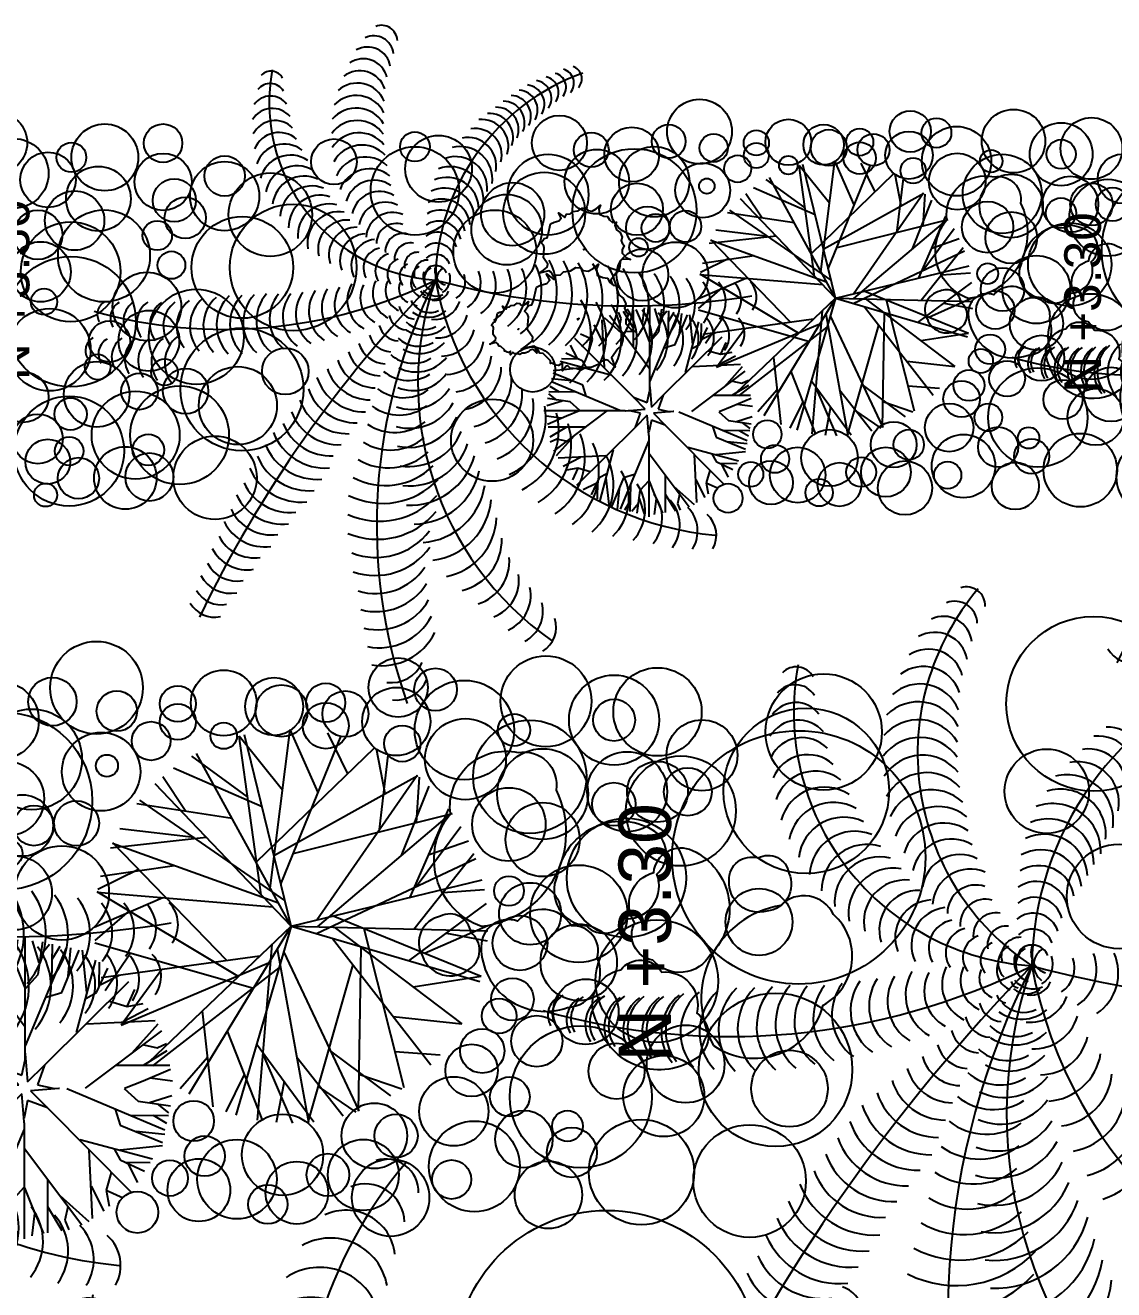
# Model space of a CAD drawing. Header units: inches. Extents: x 0 to 2330, y 0 to 1444.
# Drawn here: x 991.3 to 1034.4, y 388.1 to 438.2 of the extents above; entities that cross this region are included whole.
import ezdxf

# ---------------------------------------------------------------- set-up
doc = ezdxf.new("R2010")
doc.units = ezdxf.units.IN
doc.header["$MEASUREMENT"] = 0
doc.layers.add('Plants', color=92, linetype='Continuous')
doc.styles.add('ARCHI', font='arial.ttf')

# ---------------------------------------------------------------- blocks, each defined once
blk = doc.blocks.new('18')
at = {"layer": 'Plants'}
for p, q in [((6645.16, 13018.38), (6652.78, 13079.4)), ((6663.5, 13055.13), (6652.81, 13079.4)), ((6674.93, 13062.37), (6667.27, 13078.07)), ((6641.66, 13015.82), (6633.23, 13076.74)), ((6649.87, 13056.07), (6633.26, 13076.74)), ((6653.13, 13003.8), (6635.27, 13077.26)), ((6649.2, 13019.95), (6672.36, 13076.91)), ((6639.91, 13028.46), (6685.17, 13072.28)), ((6653.13, 13003.8), (6616.86, 13070.14)), ((6689.35, 13054.73), (6686.01, 13071.88)), ((6687.13, 13040.99), (6690.47, 13069.54)), ((6636.45, 13053.44), (6615.06, 13069.11)), ((6641.99, 13049.62), (6608.03, 13064.48)), ((6612.77, 13047.87), (6603.83, 13061.12)), ((6646.74, 13031.04), (6701.8, 13061.65)), ((6662.98, 13006.2), (6701.59, 13061.83)), ((6701.3, 13043.62), (6702.51, 13061.05)), ((6653.13, 13003.8), (6600.93, 13058.49)), ((6695.59, 13030.93), (6706.21, 13057.63)), ((6630.51, 13045.18), (6593.87, 13050.74)), ((6650.73, 13013.65), (6595.1, 13052.26)), ((6654.01, 13031.76), (6715.11, 13047.08)), ((6663.26, 13003.57), (6714.95, 13047.31)), ((6698.95, 13014.94), (6713.81, 13048.9)), ((6701.17, 13019.01), (6718.33, 13042.06)), ((6615.94, 13037.8), (6587.39, 13041.14)), ((6620.57, 13037.91), (6583.74, 13033.8)), ((6628.47, 12990.58), (6584.65, 13035.84)), ((6706.14, 13031.37), (6721.25, 13036.59)), ((6648.26, 13012.7), (6584.54, 13035.59)), ((6700.27, 13002.7), (6723.41, 13031.66)), ((6662.86, 13000.95), (6724.11, 13029.83)), ((6594.56, 13025.61), (6578.86, 13017.94)), ((6608.41, 13027.02), (6579.97, 13022.85)), ((6653.13, 13003.8), (6726.59, 13021.66)), ((6646.13, 13011.14), (6578.65, 13016.75)), ((6632.74, 12984.65), (6578.69, 13017.03)), ((6711.47, 13016.72), (6727.41, 13017.84)), ((6603.92, 13014.65), (6577.53, 13003.27)), ((6698.38, 12990.54), (6728.22, 13012.52)), ((6590.91, 13009.71), (6577.73, 12998.24)), ((6669.27, 13007.73), (6726.24, 12984.57)), ((6653.13, 13003.8), (6598.44, 12951.6)), ((6653.13, 13003.8), (6613.81, 12939.23)), ((6653.13, 13003.8), (6631.87, 12931.25)), ((6653.13, 13003.8), (6728.71, 13002.04)), ((6653.13, 13003.8), (6725.68, 12982.54)), ((6669.74, 13003.41), (6718.77, 12966.3)), ((6681.09, 13002.92), (6696.41, 12941.82)), ((6704.46, 12993.43), (6728.73, 13004.12)), ((6551.04, 12953.31), (6551.04, 12999.72)), ((6712.82, 13001.18), (6728.52, 12998.13)), ((6542.04, 12976.78), (6542.04, 12997.39)), ((6548.13, 12987.16), (6543.6, 12997.69)), ((6547, 12989.95), (6548.13, 12998.5)), ((6556.39, 12989.67), (6553.75, 12998.16)), ((6555.98, 12985.28), (6557.75, 12997.73)), ((6556.94, 12992.64), (6560.39, 12996.88)), ((6561.25, 12982.31), (6561.5, 12996.88)), ((6638.39, 12980.03), (6577.81, 12997.31)), ((6645.79, 12996.8), (6640.18, 12929.32)), ((6669.07, 12999.13), (6706.83, 12950.59)), ((6550.96, 12964.99), (6528.88, 12994.35)), ((6535.39, 12992.58), (6533.84, 12996.17)), ((6542.04, 12987.31), (6536.52, 12996.43)), ((6551.12, 12957.83), (6566.92, 12995.47)), ((6561.35, 12991.08), (6564.44, 12996.18)), ((6565.09, 12978.35), (6571.78, 12994.62)), ((6567.47, 12984.57), (6568.59, 12995.47)), ((6574.66, 12978.35), (6572.99, 12994.62)), ((6647.86, 12995.14), (6659.89, 12928.51)), ((6650.28, 12994.07), (6679.15, 12932.82)), ((6679.91, 12995.72), (6678.89, 12932.73)), ((6526.19, 12965.54), (6524.92, 12991.87)), ((6537.37, 12983.01), (6526.19, 12992.98)), ((6534.26, 12987.41), (6535.39, 12992.58)), ((6641.11, 12992.33), (6580.19, 12983.9)), ((6591.51, 12993.4), (6581.74, 12978.91)), ((6525.35, 12979.52), (6520.39, 12989.09)), ((6570.66, 12962.92), (6578.11, 12990.8)), ((6579.37, 12980.33), (6579.52, 12989.95)), ((6644.49, 12989.61), (6587.83, 12965.7)), ((6676.9, 12989.06), (6659.62, 12928.48)), ((6519.54, 12981.04), (6518.41, 12987.16)), ((6550.96, 12980.07), (6548.13, 12987.16)), ((6578.41, 12978.35), (6582.81, 12987.69)), ((6603.49, 12987.12), (6587.81, 12965.73)), ((6648.46, 12987.86), (6599.92, 12950.1)), ((6513.03, 12983.97), (6513.03, 12983.97)), ((6519.54, 12981.04), (6513.03, 12983.97)), ((6551.12, 12979.9), (6555.98, 12985.28)), ((6580.08, 12981.46), (6587.12, 12985)), ((6700.02, 12980.49), (6726.23, 12984.54)), ((6542.04, 12949.34), (6509.92, 12981.74)), ((6517.56, 12974.25), (6519.54, 12981.04)), ((6558.46, 12950.47), (6590.86, 12982.59)), ((6511.05, 12970.96), (6507.52, 12978)), ((6559.02, 12976.51), (6565.09, 12978.35)), ((6574.26, 12976.08), (6578.41, 12978.35)), ((6590.15, 12972.97), (6593.09, 12979.48)), ((6593.09, 12979.48), (6593.09, 12979.48)), ((6583.37, 12974.95), (6590.15, 12972.97)), ((6514.17, 12969.29), (6504.83, 12973.69)), ((6588.64, 12967.17), (6598.2, 12972.12)), ((6590.15, 12972.97), (6596.28, 12974.1)), ((6529.59, 12961.54), (6501.71, 12968.99)), ((6512.19, 12970.25), (6502.56, 12970.4)), ((6516.43, 12965.14), (6514.17, 12969.29)), ((6619.02, 12971.24), (6623.13, 12934.41)), ((6692.39, 12969.15), (6718.76, 12966.28)), ((6574.66, 12966.32), (6600.99, 12967.59)), ((6592.13, 12955.14), (6602.1, 12966.32)), ((6514.17, 12965.54), (6497.89, 12963.87)), ((6574.11, 12941.56), (6603.47, 12963.63)), ((6628.61, 12963.52), (6642.11, 12929.01)), ((6514.17, 12955.97), (6497.89, 12962.66)), ((6507.94, 12958.35), (6497.04, 12959.47)), ((6534.68, 12942), (6497.04, 12957.8)), ((6596.53, 12958.25), (6601.7, 12957.12)), ((6601.7, 12957.12), (6605.29, 12958.68)), ((6639.87, 12958.55), (6661.84, 12928.71)), ((6501.43, 12952.23), (6496.34, 12955.32)), ((6516.01, 12949.9), (6514.17, 12955.97)), ((6596.43, 12950.47), (6605.55, 12955.99)), ((6668.34, 12955.76), (6691.39, 12938.6)), ((6692.95, 12955.63), (6710.38, 12954.42)), ((6510.2, 12952.13), (6495.63, 12952.38)), ((6549.68, 12946.56), (6550.95, 12952.5)), ((6551.05, 12954.76), (6551.93, 12943.96)), ((6621.01, 12953.42), (6610.53, 12941.35)), ((6642.28, 12954.59), (6653.66, 12928.2)), ((6655.39, 12953.46), (6673.21, 12930.92)), ((6499.87, 12947.82), (6495.63, 12951.27)), ((6542.04, 12949.34), (6549.68, 12946.56)), ((6548.55, 12942.81), (6542.04, 12949.34)), ((6551.93, 12943.96), (6558.46, 12950.47)), ((6558.46, 12950.47), (6555.68, 12942.83)), ((6585.9, 12950.47), (6606.51, 12950.47)), ((6502.85, 12947.27), (6494.36, 12944.63)), ((6507.23, 12946.86), (6494.78, 12948.63)), ((6512.61, 12942), (6507.23, 12946.86)), ((6596.28, 12944.39), (6606.81, 12948.91)), ((6635.14, 12946.82), (6628.14, 12932.45)), ((6679.12, 12946.97), (6695.64, 12941.29)), ((6589.19, 12941.56), (6596.28, 12944.39)), ((6599.07, 12945.52), (6607.62, 12944.39)), ((6650.5, 12944.11), (6647.46, 12928.41)), ((6537.44, 12941.92), (6492.8, 12941.92)), ((6527.53, 12941.84), (6498.16, 12919.76)), ((6512.44, 12941.84), (6505.35, 12939.01)), ((6537.76, 12941.93), (6548.55, 12942.81)), ((6545.96, 12940.57), (6540.01, 12941.83)), ((6563.88, 12941.46), (6553.08, 12940.58)), ((6555.68, 12942.83), (6561.62, 12941.56)), ((6566.95, 12941.39), (6604.59, 12925.6)), ((6589.02, 12941.39), (6594.4, 12936.53)), ((6663.53, 12942.18), (6678.02, 12932.42)), ((6502.57, 12937.88), (6494.01, 12939.01)), ((6505.35, 12939.01), (6494.82, 12934.48)), ((6543.17, 12932.92), (6545.96, 12940.57)), ((6549.7, 12939.43), (6543.17, 12932.92)), ((6550.58, 12928.64), (6549.7, 12939.43)), ((6553.08, 12940.58), (6559.59, 12934.05)), ((6598.79, 12936.13), (6607.28, 12938.76)), ((6551.95, 12936.84), (6550.68, 12930.89)), ((6559.59, 12934.05), (6551.95, 12936.84)), ((6594.4, 12936.53), (6606.85, 12934.76)), ((6601.76, 12935.57), (6606, 12932.13)), ((6515.73, 12932.92), (6495.13, 12932.92)), ((6505.2, 12932.92), (6496.09, 12927.41)), ((6543.17, 12932.92), (6510.77, 12900.8)), ((6559.59, 12934.05), (6591.71, 12901.65)), ((6585.63, 12933.5), (6587.47, 12927.42)), ((6591.43, 12931.27), (6606, 12931.02)), ((6600.2, 12931.17), (6605.3, 12928.08)), ((6509.5, 12928.25), (6499.53, 12917.08)), ((6550.6, 12928.32), (6550.6, 12883.68)), ((6587.47, 12927.42), (6603.74, 12920.74)), ((6499.94, 12926.27), (6496.34, 12924.72)), ((6505.1, 12925.14), (6499.94, 12926.27)), ((6550.51, 12925.57), (6534.72, 12887.93)), ((6593.69, 12925.04), (6604.59, 12923.93)), ((6572.04, 12921.85), (6599.92, 12914.41)), ((6530.97, 12920.47), (6523.53, 12892.6)), ((6587.47, 12917.85), (6603.74, 12919.52)), ((6526.97, 12917.08), (6500.64, 12915.8)), ((6513, 12916.23), (6503.43, 12911.27)), ((6550.68, 12918.41), (6572.75, 12889.04)), ((6575.44, 12917.85), (6576.71, 12891.53)), ((6585.2, 12918.26), (6587.47, 12914.11)), ((6587.47, 12914.11), (6596.81, 12909.7)), ((6589.45, 12913.14), (6599.07, 12912.99)), ((6511.48, 12910.42), (6505.35, 12909.29)), ((6511.48, 12910.42), (6508.54, 12903.92)), ((6518.26, 12908.44), (6511.48, 12910.42)), ((6590.58, 12912.43), (6594.12, 12905.4)), ((6584.07, 12909.14), (6582.09, 12902.36)), ((6523.22, 12905.05), (6518.82, 12895.71)), ((6527.38, 12907.31), (6523.22, 12905.05)), ((6526.97, 12905.05), (6528.64, 12888.77)), ((6536.54, 12905.05), (6529.86, 12888.77)), ((6542.61, 12906.89), (6536.54, 12905.05)), ((6559.59, 12906.61), (6559.59, 12886.01)), ((6508.54, 12903.92), (6508.54, 12903.92)), ((6521.55, 12901.93), (6514.52, 12898.4)), ((6522.26, 12903.07), (6522.11, 12893.44)), ((6550.51, 12903.49), (6545.65, 12898.11)), ((6550.68, 12903.32), (6553.51, 12896.23)), ((6576.29, 12903.88), (6581.24, 12894.31)), ((6582.09, 12902.36), (6583.22, 12896.23)), ((6582.09, 12902.36), (6588.6, 12899.42)), ((6540.39, 12901.09), (6540.13, 12886.51)), ((6564.26, 12900.39), (6575.44, 12890.41)), ((6588.6, 12899.42), (6588.6, 12899.42)), ((6534.16, 12898.82), (6533.05, 12887.93)), ((6545.65, 12898.11), (6543.88, 12885.66)), ((6545.25, 12893.73), (6547.88, 12885.24)), ((6553.51, 12896.23), (6558.03, 12885.7)), ((6559.59, 12896.08), (6565.11, 12886.97)), ((6567.37, 12895.98), (6566.24, 12890.82)), ((6540.29, 12892.31), (6537.2, 12887.22)), ((6544.69, 12890.76), (6541.25, 12886.51)), ((6554.64, 12893.45), (6553.51, 12884.89)), ((6566.24, 12890.82), (6567.8, 12887.22))]:
    blk.add_line(p, q, dxfattribs=at)
for points in [[(6726.35, 13003.67, -0.520567), (6714.35, 13046.93, -0.520567), (6740.34, 13070.49, -0.520567), (6754.96, 13056.02, -0.520567)], [(6755.42, 13023.18, 0.520567), (6766.6, 13003.9, 0.520567), (6782.15, 13006.58, 0.520567), (6793.7, 13023.83, 0.520567), (6791.88, 13040.83, 0.520567)], [(6814.31, 12992.97, -0.520567), (6792.12, 12990.81, -0.520567), (6785.22, 13005, -0.520567), (6792.5, 13024.44, -0.520567), (6807.38, 13032.88, -0.520567)], [(6835.94, 13009.62, -0.520567), (6821.48, 13021.3, -0.520567), (6832.56, 13030.01, -0.520567), (6844.38, 13024.15, -0.520567)], [(6815.41, 12957.97, 0.520567), (6857.55, 12973.46, 0.520567), (6861.53, 13008.32, 0.520567), (6841.25, 13011.75, 0.520567)], [(6703.67, 12992.28, 0.520567), (6721.59, 12987.34, 0.520567), (6722.2, 13001.42, 0.520567), (6710.55, 13007.6, 0.520567)], [(6759.33, 12972.55, 0.520567), (6770.75, 12991.69, 0.520567), (6760.85, 13003.98, 0.520567), (6740.17, 13005.7, 0.520567), (6726.19, 12995.85, 0.520567)], [(6770.9, 12966.61, -0.520567), (6779.78, 12987.05, -0.520567), (6795.54, 12986.19, -0.520567), (6809, 12970.38, -0.520567), (6809.15, 12953.29, -0.520567)]]:
    blk.add_lwpolyline(points, format="xyb", close=True, dxfattribs=at)
for points in [[(6499.25, 13015.57), (6498.06, 13015.76), (6496.93, 13017.87), (6495.48, 13018.8), (6492.7, 13018.22), (6489.81, 13017.32), (6491.92, 13018.75), (6494.69, 13020.94), (6495.01, 13022.58), (6492.65, 13026.02), (6492.75, 13028.17), (6493.06, 13031.65), (6492.61, 13032.9), (6491.37, 13034.24), (6493.03, 13036.7), (6494.58, 13037), (6495.24, 13038.91), (6496.54, 13044.77), (6498.42, 13045.57), (6501.09, 13046.3), (6502.41, 13047.81), (6500.84, 13050.71), (6504.3, 13048.15), (6505.18, 13049.99), (6507.19, 13050.19), (6508.51, 13051.47), (6511.63, 13051.86), (6513.84, 13053.38), (6516.29, 13053.24), (6517.19, 13052.1), (6519.31, 13051.7), (6521.52, 13052.99), (6523.96, 13054.92), (6522.97, 13052.75), (6523.32, 13050.03), (6525.78, 13048.98), (6527.78, 13048.71), (6528.91, 13046.84), (6530.59, 13045.4), (6532.7, 13045.68), (6531.93, 13043.92), (6532.84, 13041.41), (6534.74, 13039.91), (6535.87, 13037.35), (6535.32, 13035.53), (6535.89, 13034.13), (6537.01, 13032.72), (6535.91, 13030.46), (6535.92, 13028.63), (6538.16, 13026.25), (6540.4, 13025.01), (6537.84, 13025.3), (6535.61, 13025.15), (6534.73, 13023.99), (6534.52, 13021.52), (6533.87, 13018.93), (6532.43, 13017.57), (6529.57, 13013.68), (6530.57, 13011.19)], [(6488.39, 12976.78), (6487.96, 12976.21), (6489.02, 12973.58), (6487.06, 12975.5), (6486.51, 12975.63), (6485.26, 12975.22), (6484.29, 12974.31), (6482.42, 12973.55), (6480.96, 12973.55), (6479.64, 12972.8), (6478.45, 12973.16), (6476.64, 12973.31), (6476.01, 12973.97), (6475.53, 12973.87), (6474.49, 12972.62), (6474.55, 12974.68), (6473.37, 12974.04), (6472.67, 12974.21), (6471.63, 12974.68), (6471.21, 12974.64), (6471.21, 12975.36), (6469.18, 12977.36), (6468.27, 12977.51), (6467.57, 12978.82), (6466.66, 12979.4), (6464.92, 12979.04), (6463.12, 12978.48), (6464.43, 12979.37), (6466.16, 12980.74), (6466.37, 12981.77), (6464.89, 12983.92), (6464.95, 12985.26), (6465.15, 12987.43), (6464.86, 12988.22), (6464.09, 12989.05), (6465.13, 12990.59), (6466.1, 12990.78), (6466.51, 12991.97), (6467.32, 12995.64), (6468.5, 12996.14), (6470.17, 12996.59), (6470.99, 12997.53), (6470.01, 12999.35), (6472.18, 12997.74), (6472.72, 12998.9), (6473.98, 12999.02), (6474.81, 12999.82), (6476.75, 13000.06), (6478.14, 13001.01), (6479.67, 13000.93), (6480.23, 13000.22), (6481.55, 12999.97), (6482.94, 13000.77), (6484.46, 13001.98), (6483.84, 13000.62), (6484.01, 12999.33)]]:
    blk.add_lwpolyline(points, dxfattribs=at)
for points in [[(6514.76, 13031.04), (6515.43, 13030.88), (6514.77, 13030.36)], [(6494.05, 13017.36), (6498.39, 13014.16), (6499.48, 13016.47), (6501.99, 13016.72), (6503.65, 13018.31), (6507.54, 13018.8), (6510.31, 13020.7), (6513.37, 13020.52), (6514.49, 13019.1), (6517.14, 13018.6), (6519.91, 13020.21), (6522.95, 13022.62), (6521.72, 13019.92), (6522.16, 13016.51), (6525.23, 13015.19), (6527.73, 13014.87), (6529.14, 13012.52), (6531.24, 13010.72), (6533.88, 13011.08), (6532.92, 13008.88), (6534.05, 13005.74), (6536.43, 13003.87), (6537.84, 13000.66), (6537.16, 12998.39), (6537.87, 12996.64), (6539.27, 12994.87), (6537.9, 12992.05), (6537.91, 12989.76), (6540.71, 12986.78), (6543.5, 12985.24), (6540.3, 12985.59), (6537.52, 12985.41), (6536.42, 12983.97), (6536.16, 12980.88), (6535.34, 12977.64), (6533.55, 12975.93), (6529.96, 12971.08), (6532.08, 12965.84), (6528.16, 12969.66), (6527.05, 12969.93), (6524.55, 12969.11), (6522.61, 12967.29), (6518.87, 12965.77), (6515.95, 12965.77), (6513.31, 12964.26), (6510.94, 12964.98), (6507.32, 12965.29), (6506.06, 12966.6), (6505.09, 12966.41), (6503.02, 12963.91), (6503.13, 12968.04), (6500.78, 12966.75), (6499.38, 12967.09), (6497.29, 12968.03), (6496.46, 12967.95), (6496.45, 12969.38), (6492.39, 12973.38), (6490.58, 12973.68), (6489.17, 12976.31), (6487.35, 12977.47), (6483.88, 12976.75), (6480.27, 12975.62), (6482.9, 12977.41), (6486.36, 12980.15), (6486.77, 12982.2), (6483.82, 12986.5), (6483.94, 12989.19), (6484.33, 12993.53), (6483.76, 12995.1), (6482.22, 12996.77), (6484.29, 12999.84), (6486.23, 13000.23), (6487.05, 13002.61), (6488.68, 13009.94), (6491.03, 13010.94), (6494.37, 13011.85), (6496.02, 13013.73)], [(6511.46, 12992.78), (6512.3, 12992.58), (6511.47, 12991.92)], [(6478.71, 12987.06), (6479.13, 12986.95), (6478.72, 12986.63)]]:
    blk.add_lwpolyline(points, close=True, dxfattribs=at)
for centre, radius in [((6961.47, 13089.22), 33.55), ((6578.41, 13095.4), 17.8), ((6192.2, 13089.25), 16.55), ((6694.29, 13095.48), 11.34), ((6751.07, 13090.17), 17.46), ((6501.39, 13089.17), 15.12), ((6708.67, 13094.68), 8.18), ((6793.92, 13086.13), 16.96), ((6627.26, 13089.57), 12.62), ((6777.25, 13082.95), 17.3), ((6857.76, 13078.39), 22.35), ((6251.43, 13081.22), 18.38), ((6283.45, 13089.03), 10.57), ((6541.17, 13082.81), 15.06), ((6561.45, 13090.03), 9.3), ((6646.63, 13088.18), 11.12), ((6719.73, 13079.14), 19.08), ((6421.91, 13087.08), 8.17), ((6518.91, 13085.35), 9.54), ((6609.63, 13089.19), 6.94), ((6649.49, 13086.51), 9.99), ((6666.47, 13089.64), 7.49), ((6693.57, 13082.41), 13.08), ((6434.93, 13074.98), 18.31), ((6586.21, 13086.42), 7.75), ((6674.02, 13085.36), 8.82), ((6201.31, 13072.38), 19.17), ((6233.05, 13081.22), 8.14), ((6377.4, 13078.83), 12.51), ((6609.63, 13082.29), 6.9), ((6666.47, 13080.81), 8.83), ((6777.25, 13082.95), 8.03), ((6421.91, 13062.81), 24.28), ((6553.48, 13067.88), 19.34), ((6851.08, 13055.77), 31.79), ((6220.16, 13068.9), 15.23), ((6283.48, 13067.72), 15.71), ((6521.92, 13067.9), 17.71), ((6542.65, 13051.85), 34.14), ((6720.14, 13067.94), 15.57), ((6738.81, 13079.14), 6.21), ((6317.32, 13071.01), 11.11), ((6495.15, 13060.71), 22.21), ((6599.37, 13074.93), 7.44), ((6627.26, 13076.96), 5.1), ((6695.88, 13073.94), 6.98), ((6744.84, 13061.2), 21.74), ((6811, 13069.44), 13.62), ((6317.32, 13059.9), 19.05), ((6580.18, 13063.14), 15.08), ((6848.19, 13030.23), 48.66), ((6247.88, 13058.51), 17.78), ((6342.45, 13049.73), 22.97), ((6493.02, 13050.51), 22.52), ((6289.62, 13057.6), 11.84), ((6582.4, 13065.44), 4.24), ((6749.81, 13054.53), 17.44), ((6782.26, 13055.45), 15.37), ((6943.47, 13055.61), 16.21), ((6475.67, 13050.04), 17.35), ((6544, 13052.74), 14.3), ((6802.91, 13048.05), 21.13), ((6793.92, 13055.45), 11.66), ((6805.57, 13055.45), 9.21), ((6234.82, 13046.47), 16.33), ((6295.63, 13048), 11.33), ((6472.39, 13041.49), 19.37), ((6777.15, 13050.62), 8.33), ((6354.93, 13020.71), 34.83), ((6736.82, 13042.89), 14.11), ((6549.86, 13042.47), 11.83), ((6214.57, 13038.65), 13.57), ((6250.97, 13027.04), 25.27), ((6465.88, 13029.44), 22.81), ((6554.34, 13042.45), 7.75), ((6570.7, 13043.31), 8.66), ((6749.81, 13037.08), 14.23), ((6326.98, 13020.71), 27.95), ((6232.67, 13018.32), 27.41), ((6280.26, 13038.31), 8.09), ((6781.97, 13022.34), 22.9), ((6544.83, 13031.77), 5.1), ((6216.12, 13018.32), 16.55), ((6565.1, 13016.58), 18.09), ((6971.25, 13015.23), 20.08), ((6547.01, 13016.58), 14.24), ((6288.06, 13021.99), 7.6), ((6232.67, 12990.9), 35.85), ((6763.66, 13008.59), 18.69), ((6736.86, 13017.32), 5.73), ((6744.98, 13008.59), 11.92), ((6274.56, 12999.24), 18.85), ((6832.93, 13005.42), 12.83), ((6217.98, 13001.87), 7.24), ((6301.73, 12982.6), 26.14), ((6741.08, 12997.33), 10.52), ((6793.68, 12982.72), 23.54), ((6763.66, 12989.91), 14.68), ((6220.97, 12975.48), 22.65), ((6275.68, 12980.42), 16.7), ((6254, 12980.08), 11.36), ((6326.84, 12953.73), 33.78), ((6738.18, 12975.7), 8.19), ((6766.42, 12970.91), 12.55), ((6839.28, 12948.65), 29.47), ((6350.66, 12963.63), 12.81), ((6486.66, 12964.62), 12.41), ((6733.07, 12969.3), 6.68), ((6247.48, 12966), 6.97), ((6246.91, 12950.99), 18.01), ((6284.26, 12963.16), 7.34), ((6747.55, 12959.65), 9.82), ((6324.56, 12944.77), 21.46), ((6206.54, 12949.43), 13.94), ((6295.86, 12952.73), 12.47), ((6726.58, 12955.9), 8.53), ((6764.45, 12938.27), 27.26), ((6804.71, 12950.89), 14.94), ((6270.49, 12952.57), 10.03), ((6722.52, 12948.4), 10.07), ((6778.22, 12948.13), 10.76), ((6292.56, 12928.5), 27.13), ((6844.63, 12941.44), 14.7), ((6268.39, 12928.5), 24.16), ((6796.33, 12938.53), 15.56), ((6231.8, 12919.78), 30.21), ((6232.57, 12940.11), 8.88), ((6464.38, 12925.76), 22.56), ((6715.66, 12932.68), 13.3), ((6737.19, 12938.27), 7.63), ((6214.6, 12926.49), 13.66), ((6615.72, 12928.97), 7.8), ((6685.15, 12923.28), 12.57), ((6225.49, 12934.74), 1.136868377216161e-13), ((6742.58, 12922), 11.05), ((6759.33, 12927.04), 5.9), ((6649.89, 12916.01), 15.6), ((6693.47, 12923.28), 8.32), ((6231.8, 12919.78), 7.84), ((6275.3, 12920.45), 8.66), ((6312, 12905.11), 22.91), ((6723.57, 12911.53), 17.44), ((6787.78, 12909.32), 20.21), ((6829.32, 12905.89), 21.63), ((6220.05, 12913.96), 12.33), ((6761.02, 12916.91), 9.6), ((6262.71, 12905.02), 17.18), ((6619.98, 12915.49), 7.75), ((6632.39, 12906.61), 15.26), ((6680.91, 12908.25), 13.63), ((6275.9, 12905.53), 13.2), ((6236.93, 12904.85), 11.31), ((6667.28, 12908.25), 8.18), ((6606.6, 12907.03), 6.88), ((6617.72, 12902.42), 12.04), ((6655.37, 12901.4), 12.01), ((6691.39, 12899.53), 14.86), ((6714.84, 12906.51), 7.5), ((6752.02, 12900.6), 12.95), ((6218.86, 12895.62), 6.38), ((6594.1, 12893.91), 7.99), ((6644.21, 12896.95), 7.53)]:
    blk.add_circle(centre, radius, dxfattribs=at)
for centre, radius, start, end in [((6403.57, 13145.14), 8.7, 2.1115, 111.3723), ((6399.31, 13137.18), 10.88, 6.1531, 115.4139), ((6395.9, 13129.22), 12.69, 10.1948, 119.4556), ((6393.51, 13122.02), 13.42, 14.2365, 123.4973), ((6912.61, 13126.86), 7.25, 358.0698, 107.3306), ((6506.6, 13124.44), 7.09, 317.6963, 71.0431), ((6991.51, 13070.09), 97.67, 139.5669, 236.5663), ((6342.76, 13121.4), 7.25, 27.8369, 137.0977), ((6439.43, 13111.29), 97.67, 169.334, 266.3334), ((6391.6, 13114.31), 14.51, 18.2781, 127.5389), ((6501.35, 13122), 8.01, 319.969, 73.3158), ((6908.08, 13119.9), 8.7, 2.1115, 111.3723), ((6556.07, 13012.03), 122.9, 109.8929, 179.1654), ((6492.24, 13116.99), 8.67, 324.5145, 77.8613), ((6497.15, 13119.8), 7.88, 322.2418, 75.5886), ((6487.12, 13113.76), 9.85, 326.7872, 80.134), ((6903.82, 13111.94), 10.88, 6.1531, 115.4139), ((6342.28, 13113.11), 8.7, 31.8786, 141.1394), ((6390.25, 13106.11), 15.96, 22.3198, 131.5806), ((6482.46, 13110.48), 10.67, 329.06, 82.4067), ((6478.29, 13107.24), 11.08, 331.3327, 84.6795), ((6342.53, 13104.09), 10.88, 35.9202, 145.181), ((6389.62, 13098.18), 17.05, 26.3615, 135.6223), ((6474.25, 13103.83), 11.49, 333.6054, 86.9522), ((6900.41, 13103.98), 12.69, 10.1948, 119.4556), ((6470.36, 13100.24), 11.9, 335.8781, 89.2249), ((6466.63, 13096.49), 12.31, 338.1509, 91.4977), ((6898.02, 13096.78), 13.42, 14.2365, 123.4973), ((6343.52, 13095.48), 12.69, 39.9619, 149.2227), ((6389.65, 13090.95), 17.41, 30.4031, 139.6639), ((7011.11, 13099.2), 7.09, 317.6963, 71.0431), ((6462.71, 13092.22), 13.23, 340.4236, 93.7704), ((6847.27, 13096.16), 7.25, 27.8369, 137.0977), ((6943.94, 13086.05), 97.67, 169.334, 266.3334), ((6896.11, 13089.07), 14.51, 18.2781, 127.5389), ((6345.02, 13088.05), 13.42, 44.0036, 153.2644), ((6390.2, 13084.1), 17.41, 34.4448, 143.7056), ((6458.61, 13087.36), 14.71, 342.6963, 96.0431), ((7060.58, 12986.79), 122.9, 109.8929, 179.1654), ((6347.19, 13080.41), 14.51, 48.0452, 157.306), ((6391.23, 13077.31), 17.41, 38.4865, 147.7473), ((6454.98, 13082.41), 14.71, 345.5535, 98.9003), ((6846.79, 13087.87), 8.7, 31.8786, 141.1394), ((6894.76, 13080.87), 15.96, 22.3198, 131.5806), ((6451.05, 13076.55), 15.63, 348.4106, 101.7574), ((6847.04, 13078.85), 10.88, 35.9202, 145.181), ((6894.13, 13072.94), 17.05, 26.3615, 135.6223), ((6350.09, 13072.62), 15.96, 52.0869, 161.3477), ((6392.74, 13070.6), 17.41, 42.5281, 151.7889), ((6446.8, 13069.48), 17.73, 351.2677, 104.6145), ((6353.48, 13065.43), 17.05, 56.1286, 165.3894), ((6394.72, 13064.02), 17.41, 46.5698, 155.8306), ((6444.2, 13064.19), 17.47, 354.1249, 107.4717), ((6848.03, 13070.24), 12.69, 39.9619, 149.2227), ((6894.16, 13065.71), 17.41, 30.4031, 139.6639), ((6967.22, 13066.98), 13.23, 340.4236, 93.7704), ((6357.1, 13059.16), 17.41, 60.1702, 169.431), ((6397.15, 13057.59), 17.41, 50.6115, 159.8723), ((6441.31, 13057.74), 18.39, 356.982, 110.3288), ((6849.53, 13062.81), 13.42, 44.0036, 153.2644), ((6894.71, 13058.86), 17.41, 34.4448, 143.7056), ((6963.12, 13062.12), 14.71, 342.6963, 96.0431), ((6360.98, 13053.49), 17.41, 64.2119, 173.4727), ((6439.57, 13052.79), 17.47, 359.8392, 113.186), ((6851.7, 13055.17), 14.51, 48.0452, 157.306), ((6895.74, 13052.07), 17.41, 38.4865, 147.7473), ((6959.49, 13057.17), 14.71, 345.5535, 98.9003), ((6399.48, 13052.7), 15.96, 54.6531, 163.9139), ((6955.56, 13051.31), 15.63, 348.4106, 101.7574), ((6365.25, 13048.1), 17.41, 68.2536, 177.5144), ((6438.03, 13047.79), 16.55, 2.6963, 116.0431), ((6402.38, 13047.28), 15.23, 58.6948, 167.9556), ((6854.6, 13047.38), 15.96, 52.0869, 161.3477), ((6897.25, 13045.36), 17.41, 42.5281, 151.7889), ((6951.31, 13044.24), 17.73, 351.2677, 104.6145), ((6369.89, 13043.03), 17.41, 72.2952, 181.556), ((6436.7, 13042.72), 15.63, 5.5535, 118.9003), ((6374.87, 13038.3), 17.41, 76.3369, 185.5977), ((6405.61, 13042.06), 14.51, 62.7365, 171.9973), ((6857.99, 13040.19), 17.05, 56.1286, 165.3894), ((6899.23, 13038.78), 17.41, 46.5698, 155.8306), ((6948.71, 13038.95), 17.47, 354.1249, 107.4717), ((6380.17, 13033.93), 17.41, 80.3786, 189.6394), ((6409.57, 13036.46), 14.51, 66.7781, 176.0389), ((6435.87, 13038.62), 13.66, 8.4106, 121.7574), ((6861.61, 13033.92), 17.41, 60.1702, 169.431), ((6901.66, 13032.35), 17.41, 50.6115, 159.8723), ((6945.82, 13032.5), 18.39, 356.982, 110.3288), ((6384.63, 13030.84), 15.96, 84.4202, 193.681), ((6411.65, 13033.98), 10.88, 70.8198, 180.0806), ((6435.02, 13033.91), 12.31, 11.2677, 124.6145), ((6865.49, 13028.25), 17.41, 64.2119, 173.4727), ((6944.08, 13027.55), 17.47, 359.8392, 113.186), ((6389.83, 13027.58), 15.23, 88.4619, 197.7227), ((6903.99, 13027.46), 15.96, 54.6531, 163.9139), ((6395.22, 13024.65), 14.51, 92.5036, 201.7644), ((6415.42, 13029.62), 9.79, 74.8615, 184.1223), ((6434.38, 13029.46), 10.67, 14.1249, 127.4717), ((6869.76, 13022.86), 17.41, 68.2536, 177.5144), ((6942.54, 13022.55), 16.55, 2.6963, 116.0431), ((6401.44, 13021.75), 14.51, 96.5452, 205.806), ((6906.89, 13022.04), 15.23, 58.6948, 167.9556), ((6419.44, 13025.49), 8.7, 78.9031, 188.1639), ((6433.78, 13024.19), 9.85, 16.982, 130.3288), ((6874.39, 13017.79), 17.41, 72.2952, 181.556), ((6941.21, 13017.48), 15.63, 5.5535, 118.9003), ((6404.48, 13020.63), 10.88, 100.5869, 209.8477), ((6879.38, 13013.06), 17.41, 76.3369, 185.5977), ((6910.12, 13016.82), 14.51, 62.7365, 171.9973), ((6409.92, 13018.72), 9.79, 104.6286, 213.8894), ((6423.4, 13021.82), 7.25, 82.9448, 192.2056), ((6433.49, 13019.97), 7.95, 19.8392, 133.186), ((6415.46, 13017.12), 8.7, 108.6702, 217.931), ((6428.74, 13017.52), 7.25, 86.9865, 196.2473), ((6463.81, 13007.63), 36.21, 309.4351, 28.1744), ((6884.68, 13008.69), 17.41, 80.3786, 189.6394), ((6914.08, 13011.22), 14.51, 66.7781, 176.0389), ((6940.38, 13013.39), 13.66, 8.4106, 121.7574), ((6420.72, 13015.91), 7.25, 112.7119, 221.9727), ((6460.88, 13008.28), 30.73, 308.2446, 26.984), ((6471.35, 13006.25), 37.04, 310.6256, 29.3649), ((6480.55, 13004.81), 36.21, 311.816, 30.5554), ((6488.96, 13003.66), 36.21, 313.0065, 31.7459), ((6427.49, 13014.83), 7.25, 116.7536, 226.0144), ((6435.12, 13014.54), 8.14, 129.7112, 220.4082), ((6434.32, 13014.23), 7.25, 120.7952, 230.056), ((6433.3, 13015.23), 6.57, 22.6963, 136.0431), ((6441.03, 13018.81), 8.14, 161.0937, 251.7906), ((6441.17, 13014.11), 7.25, 124.8369, 234.0977), ((6451.79, 13010.17), 23.05, 305.8637, 24.603), ((6457.51, 13008.97), 25.68, 307.0541, 25.7935), ((6498.86, 13002.56), 34.74, 314.197, 32.9363), ((6509.19, 13001.67), 32.86, 315.3875, 34.1268), ((6889.14, 13005.6), 15.96, 84.4202, 193.681), ((6916.15, 13008.74), 10.88, 70.8198, 180.0806), ((6939.53, 13008.67), 12.31, 11.2677, 124.6145), ((6434.51, 13015.4), 8.14, 159.4783, 250.1753), ((6432.41, 13014.55), 8.94, 301.1017, 19.8411), ((6438.91, 13012.91), 10.73, 302.2922, 21.0316), ((6441.71, 13012.41), 16.39, 303.4827, 22.2221), ((6447.42, 13011.1), 19.02, 304.6732, 23.4125), ((6521.59, 13000.95), 28.92, 316.5779, 35.3173), ((6531.04, 13000.63), 27.95, 317.7684, 36.5078), ((6894.34, 13002.34), 15.23, 88.4619, 197.7227), ((6317.04, 13248.59), 261.93, 254.1567, 296.3219), ((6940.76, 12520.16), 708.05, 135.79693, 154.18022), ((6697.66, 12879.26), 296.74, 153.0343, 199.3216), ((6427.89, 13012.19), 8.14, 157.8629, 248.5599), ((6596.16, 12956.98), 172.61, 160.7737, 234.979), ((6540.13, 13408.94), 409.34, 254.8546, 279.4139), ((6602.88, 13045.39), 172.61, 190.5408, 264.7461), ((6542.57, 13000.53), 24.9, 318.9589, 37.6983), ((6553.91, 13000.73), 22.05, 320.1494, 38.8887), ((6899.73, 12999.41), 14.51, 92.5036, 201.7644), ((6919.93, 13004.38), 9.79, 74.8615, 184.1223), ((6938.89, 13004.22), 10.67, 14.1249, 127.4717), ((6402.63, 13002.62), 17.91, 149.786, 240.483), ((6406.92, 13003.98), 15.06, 151.4014, 242.0983), ((6413.78, 13006.62), 15.06, 153.0167, 243.7137), ((6418.02, 13008.15), 12.21, 154.6321, 245.3291), ((6421.18, 13009.16), 8.14, 156.2475, 246.9445), ((6566.88, 13001.28), 17.56, 321.3398, 40.0792), ((6576.8, 13002.02), 16.1, 322.5303, 41.2697), ((6587.92, 13003.09), 13.41, 323.7208, 42.4602), ((6597.54, 13004.41), 12.19, 324.9113, 43.6506), ((6905.95, 12996.51), 14.51, 96.5452, 205.806), ((6383.1, 12996.74), 19.54, 144.9398, 235.6368), ((6389.41, 12998.44), 18.73, 146.5552, 237.2522), ((6395.67, 13000.3), 17.91, 148.1706, 238.8676), ((6433.6, 13014.28), 9.28, 220.3343, 293.8495), ((6923.95, 13000.25), 8.7, 78.9031, 188.1639), ((6938.29, 12998.95), 9.85, 16.982, 130.3288), ((6335.28, 12988.97), 22.39, 133.6321, 224.3291), ((6342.59, 12989.59), 22.39, 135.2475, 225.9445), ((6349.88, 12990.41), 22.39, 136.8629, 227.5599), ((6357.14, 12991.44), 22.39, 138.4783, 229.1753), ((6363.18, 12992.41), 21.17, 140.0937, 230.7906), ((6369.6, 12993.62), 20.35, 141.7091, 232.406), ((6376.37, 12995.09), 19.95, 143.3244, 234.0214), ((6428.26, 13008.47), 3.08, 192.2358, 264.5911), ((6432.85, 13010.75), 8.21, 260.1227, 337.5176), ((6908.98, 12995.39), 10.88, 100.5869, 209.8477), ((6309.21, 12988.29), 18.32, 128.786, 219.483), ((6318.58, 12988.26), 20.35, 130.4014, 221.0983), ((6326.73, 12988.47), 21.17, 132.0167, 222.7137), ((6423.44, 13003.32), 3.7, 192.8565, 265.2118), ((6431.37, 13011.32), 8.21, 230.3556, 307.7505), ((6482.43, 12983.76), 36.21, 313.0065, 31.7459), ((6914.42, 12993.48), 9.79, 104.6286, 213.8894), ((6927.91, 12996.58), 7.25, 82.9448, 192.2056), ((6938, 12994.73), 7.95, 19.8392, 133.186), ((6255.43, 12994.86), 8.14, 119.0937, 209.7906), ((6264.23, 12993.02), 9.77, 120.7091, 211.406), ((6273.88, 12991.4), 12.21, 122.3244, 213.0214), ((6282.78, 12990.18), 13.84, 123.9398, 214.6368), ((6291.3, 12989.27), 15.06, 125.5552, 216.2522), ((6299.84, 12988.63), 16.28, 127.1706, 217.8676), ((6430.02, 13007.05), 11.13, 222.251, 295.7662), ((6432.66, 13006.9), 14.78, 263.4864, 340.8813), ((6492.33, 12982.66), 34.74, 314.197, 32.9363), ((6502.66, 12981.77), 32.86, 315.3875, 34.1268), ((6919.96, 12991.88), 8.7, 108.6702, 217.931), ((6933.25, 12992.28), 7.25, 86.9865, 196.2473), ((6422.18, 13001.6), 9.25, 193.4772, 265.8325), ((6429.29, 13008.07), 14.78, 233.7193, 311.1142), ((6515.07, 12981.05), 28.92, 316.5779, 35.3173), ((6524.51, 12980.74), 27.95, 317.7684, 36.5078), ((6925.23, 12990.67), 7.25, 112.7119, 221.9727), ((6417.86, 12996.83), 10.49, 194.0979, 266.4532), ((6434.13, 12999.19), 17.24, 266.85, 344.2449), ((6536.04, 12980.63), 24.9, 318.9589, 37.6983), ((6547.38, 12980.83), 22.05, 320.1494, 38.8887), ((6932, 12989.59), 7.25, 116.7536, 226.0144), ((6939.63, 12989.3), 8.14, 129.7112, 220.4082), ((6938.83, 12988.99), 7.25, 120.7952, 230.056), ((6937.81, 12989.99), 6.57, 22.6963, 136.0431), ((6945.54, 12993.57), 8.14, 161.0937, 251.7906), ((6945.68, 12988.87), 7.25, 124.8369, 234.0977), ((6560.35, 12981.39), 17.56, 321.3398, 40.0792), ((6570.27, 12982.12), 16.1, 322.5303, 41.2697), ((6581.39, 12983.19), 13.41, 323.7208, 42.4602), ((6591.02, 12984.51), 12.19, 324.9113, 43.6506), ((6939.02, 12990.17), 8.14, 159.4783, 250.1753), ((6936.92, 12989.31), 8.94, 301.1017, 19.8411), ((6943.42, 12987.67), 10.73, 302.2922, 21.0316), ((6946.22, 12987.17), 16.39, 303.4827, 22.2221), ((6951.93, 12985.86), 19.02, 304.6732, 23.4125), ((6413.37, 12991.8), 11.41, 194.7186, 267.0738), ((6427, 13000.58), 13.91, 224.1676, 297.6829), ((6821.55, 13223.35), 261.93, 254.1567, 296.3219), ((7445.27, 12494.92), 708.05, 135.79693, 154.18022), ((7202.17, 12854.02), 296.74, 153.0343, 199.3216), ((6932.4, 12986.95), 8.14, 157.8629, 248.5599), ((7100.67, 12931.74), 172.61, 160.7737, 234.979), ((7044.64, 13383.7), 409.34, 254.8546, 279.4139), ((7107.39, 13020.15), 172.61, 190.5408, 264.7461), ((6426.74, 13000.65), 17.24, 237.0829, 314.4778), ((6436.53, 12990.45), 18.47, 270.2136, 347.6086), ((6907.14, 12977.38), 17.91, 149.786, 240.483), ((6911.43, 12978.74), 15.06, 151.4014, 242.0983), ((6918.29, 12981.38), 15.06, 153.0167, 243.7137), ((6922.53, 12982.91), 12.21, 154.6321, 245.3291), ((6925.69, 12983.92), 8.14, 156.2475, 246.9445), ((6408.92, 12986.74), 12.34, 195.3393, 267.6945), ((6893.91, 12973.2), 18.73, 146.5552, 237.2522), ((6900.17, 12975.06), 17.91, 148.1706, 238.8676), ((6938.11, 12989.04), 9.28, 220.3343, 293.8495), ((6248.91, 12974.96), 8.14, 119.0937, 209.7906), ((6257.7, 12973.13), 9.77, 120.7091, 211.406), ((6267.36, 12971.51), 12.21, 122.3244, 213.0214), ((6276.25, 12970.28), 13.84, 123.9398, 214.6368), ((6284.77, 12969.37), 15.06, 125.5552, 216.2522), ((6293.31, 12968.74), 16.28, 127.1706, 217.8676), ((6302.68, 12968.39), 18.32, 128.786, 219.483), ((6423.94, 12993.62), 16.23, 226.0843, 299.5995), ((6438.38, 12983.37), 21.55, 273.5773, 350.9722), ((6847.1, 12964.35), 22.39, 135.2475, 225.9445), ((6854.39, 12965.17), 22.39, 136.8629, 227.5599), ((6861.65, 12966.2), 22.39, 138.4783, 229.1753), ((6867.69, 12967.17), 21.17, 140.0937, 230.7906), ((6874.1, 12968.38), 20.35, 141.7091, 232.406), ((6880.88, 12969.85), 19.95, 143.3244, 234.0214), ((6887.61, 12971.5), 19.54, 144.9398, 235.6368), ((6932.77, 12983.23), 3.08, 192.2358, 264.5911), ((6937.36, 12985.51), 8.21, 260.1227, 337.5176), ((6405.99, 12983.21), 15.42, 195.96, 268.3152), ((6424.48, 12991.87), 18.47, 240.4465, 317.8415), ((6813.72, 12963.05), 18.32, 128.786, 219.483), ((6815.39, 12963.51), 18.32, 128.786, 219.483), ((6823.09, 12963.02), 20.35, 130.4014, 221.0983), ((6831.24, 12963.23), 21.17, 132.0167, 222.7137), ((6839.78, 12963.73), 22.39, 133.6321, 224.3291), ((6927.95, 12978.08), 3.7, 192.8565, 265.2118), ((6935.88, 12986.08), 8.21, 230.3556, 307.7505), ((6759.94, 12969.62), 8.14, 119.0937, 209.7906), ((6761.62, 12970.08), 8.14, 119.0937, 209.7906), ((6768.74, 12967.78), 9.77, 120.7091, 211.406), ((6770.41, 12968.24), 9.77, 120.7091, 211.406), ((6778.39, 12966.16), 12.21, 122.3244, 213.0214), ((6780.07, 12966.62), 12.21, 122.3244, 213.0214), ((6787.29, 12964.94), 13.84, 123.9398, 214.6368), ((6788.96, 12965.4), 13.84, 123.9398, 214.6368), ((6795.8, 12964.03), 15.06, 125.5552, 216.2522), ((6797.48, 12964.49), 15.06, 125.5552, 216.2522), ((6804.35, 12963.39), 16.28, 127.1706, 217.8676), ((6806.02, 12963.85), 16.28, 127.1706, 217.8676), ((6937.17, 12981.66), 14.78, 263.4864, 340.8813), ((6403.08, 12979.68), 18.5, 196.5807, 268.9359), ((6421.04, 12986.59), 18.55, 228.001, 301.5162), ((6441.94, 12974.33), 22.17, 276.9409, 354.3358), ((6926.68, 12976.36), 9.25, 193.4772, 265.8325), ((6933.8, 12982.84), 14.78, 233.7193, 311.1142), ((6934.53, 12981.81), 11.13, 222.251, 295.7662), ((6400.17, 12976.14), 21.59, 197.2014, 269.5566), ((6422.58, 12984.81), 21.55, 243.8102, 321.2051), ((6922.37, 12971.59), 10.49, 194.0979, 266.4532), ((6938.64, 12973.95), 17.24, 266.85, 344.2449), ((6397.28, 12972.59), 24.67, 197.822, 270.1773), ((6418.45, 12979.93), 21.34, 229.9176, 303.4329), ((6444.82, 12966.91), 24.63, 280.3045, 357.6995), ((6917.88, 12966.57), 11.41, 194.7186, 267.0738), ((6931.51, 12975.34), 13.91, 224.1676, 297.6829), ((6421.17, 12975.19), 22.17, 247.1738, 324.5687), ((6931.25, 12975.41), 17.24, 237.0829, 314.4778), ((6941.04, 12965.21), 18.47, 270.2136, 347.6086), ((6394.4, 12969.03), 27.76, 198.4427, 270.798), ((6448.02, 12959.58), 27.09, 283.6682, 1.0631), ((6913.43, 12961.5), 12.34, 195.3393, 267.6945), ((6554.88, 12955.07), 3.84, 180, 184.6649), ((6928.45, 12968.38), 16.23, 226.0843, 299.5995), ((6389.57, 12963.08), 27.76, 199.0634, 271.4187), ((6415.74, 12972.32), 23.19, 231.8343, 305.3495), ((6420, 12967.32), 24.63, 250.5374, 327.9324), ((6451.99, 12951.92), 28.94, 287.0318, 4.4267), ((6547.2, 12953.31), 3.84, 347.9659, 0), ((6910.5, 12957.97), 15.42, 195.96, 268.3152), ((6928.99, 12966.63), 18.47, 240.4465, 317.8415), ((6942.89, 12958.13), 21.55, 273.5773, 350.9722), ((6384.81, 12957.09), 27.76, 199.6841, 272.0394), ((6456.33, 12944.43), 30.79, 290.3954, 7.7904), ((6907.58, 12954.44), 18.5, 196.5807, 268.9359), ((6925.55, 12961.35), 18.55, 228.001, 301.5162), ((6946.45, 12949.09), 22.17, 276.9409, 354.3358), ((6413.22, 12964.64), 25.05, 233.751, 307.2662), ((6419.14, 12959.37), 27.09, 253.9011, 331.296), ((6460.06, 12937.86), 33.87, 293.7591, 11.154), ((6904.68, 12950.9), 21.59, 197.2014, 269.5566), ((6927.09, 12959.57), 21.55, 243.8102, 321.2051), ((6380.11, 12951.04), 27.76, 200.3048, 272.6601), ((6537.44, 12945.76), 3.84, 270, 274.6649), ((6539.21, 12938.08), 3.84, 77.9659, 90), ((6562.42, 12945.32), 3.84, 257.9659, 270), ((6564.19, 12937.64), 3.84, 90, 94.6649), ((6418.78, 12950.75), 28.94, 257.2647, 334.6596), ((6464.05, 12931.38), 36.95, 297.1227, 14.5176), ((6901.79, 12947.35), 24.67, 197.822, 270.1773), ((6922.96, 12954.69), 21.34, 229.9176, 303.4329), ((6949.33, 12941.67), 24.63, 280.3045, 357.6995), ((6410.81, 12956.44), 26.44, 235.6676, 309.1829), ((6925.68, 12949.95), 22.17, 247.1738, 324.5687), ((6375.47, 12944.94), 27.76, 200.9255, 273.2807), ((6470.98, 12923.43), 36.95, 300.4864, 17.8813), ((6898.91, 12943.79), 27.76, 198.4427, 270.798), ((6952.53, 12934.34), 27.09, 283.6682, 1.0631), ((6372.77, 12941.25), 30.84, 201.5462, 273.9014), ((6418.83, 12942.09), 30.79, 260.6284, 338.0233), ((6554.44, 12930.09), 3.84, 167.9659, 180), ((6408.63, 12948.18), 27.83, 237.5843, 311.0995), ((6478.36, 12915.9), 36.95, 303.85, 21.2449), ((6546.76, 12928.32), 3.84, 0, 4.6649), ((6894.08, 12937.84), 27.76, 199.0634, 271.4187), ((6920.25, 12947.08), 23.19, 231.8343, 305.3495), ((6924.5, 12942.08), 24.63, 250.5374, 327.9324), ((6956.5, 12926.68), 28.94, 287.0318, 4.4267), ((6486.18, 12908.82), 36.95, 307.2136, 24.6086), ((6368.24, 12935.07), 30.84, 202.1669, 274.5221), ((6418.8, 12934.54), 33.87, 263.992, 341.3869), ((6889.32, 12931.85), 27.76, 199.6841, 272.0394), ((6407.14, 12943.06), 32.47, 239.501, 313.0162), ((6917.73, 12939.4), 25.05, 233.751, 307.2662), ((6923.65, 12934.13), 27.09, 253.9011, 331.296), ((6363.78, 12928.85), 30.84, 202.7876, 275.1428), ((6419.05, 12926.93), 36.95, 267.3556, 344.7505), ((6497.28, 12901.14), 33.87, 310.5773, 27.9722), ((6884.62, 12925.8), 27.76, 200.3048, 272.6601), ((6923.29, 12925.51), 28.94, 257.2647, 334.6596), ((6359.38, 12922.57), 30.84, 203.4082, 275.7635), ((6405.66, 12937.92), 37.11, 241.4176, 314.9329), ((6915.32, 12931.2), 26.44, 235.6676, 309.1829), ((6421.12, 12916.59), 36.95, 270.7193, 348.1142), ((6510.75, 12893.72), 28.82, 313.9409, 31.3358), ((6879.98, 12919.7), 27.76, 200.9255, 273.2807), ((6877.28, 12916.01), 30.84, 201.5462, 273.9014), ((6923.34, 12916.85), 30.79, 260.6284, 338.0233), ((6353.31, 12913.71), 27.76, 204.0289, 276.3842), ((6404.19, 12932.75), 41.74, 243.3343, 316.8495), ((6913.14, 12922.94), 27.83, 237.5843, 311.0995), ((6423.79, 12906.39), 36.95, 274.0829, 351.4778), ((6523.88, 12887.59), 24.63, 317.3045, 34.6995), ((6872.75, 12909.83), 30.84, 202.1669, 274.5221), ((6923.31, 12909.3), 33.87, 263.992, 341.3869), ((6349.08, 12907.33), 27.76, 204.6496, 277.0049), ((6402.57, 12922.91), 41.74, 245.251, 318.7662), ((6536.31, 12882.68), 21.55, 320.6682, 38.0631), ((6911.64, 12917.83), 32.47, 239.501, 313.0162), ((6427.05, 12896.37), 36.95, 277.4465, 354.8415), ((6546.58, 12878.98), 20.94, 324.0318, 41.4267), ((6868.29, 12903.61), 30.84, 202.7876, 275.1428), ((6923.56, 12901.69), 36.95, 267.3556, 344.7505), ((6558.9, 12875.81), 18.47, 327.3954, 44.7904), ((6343.22, 12898.32), 24.67, 205.2703, 277.6256), ((6401.27, 12913.01), 41.74, 247.1676, 320.6829), ((6910.17, 12912.68), 37.11, 241.4176, 314.9329), ((6432.88, 12884.19), 33.87, 280.8102, 358.2051), ((6572.29, 12873.49), 15.39, 330.7591, 48.154), ((6863.89, 12897.33), 30.84, 203.4082, 275.7635), ((6925.63, 12891.35), 36.95, 270.7193, 348.1142), ((6339.16, 12891.82), 24.67, 205.891, 278.2463), ((6857.81, 12888.47), 27.76, 204.0289, 276.3842), ((6908.7, 12907.51), 41.74, 243.3343, 316.8495), ((6400.44, 12898.44), 37.11, 249.0843, 322.5995), ((6928.3, 12881.15), 36.95, 274.0829, 351.4778), ((6333.52, 12882.67), 21.59, 206.5117, 278.867), ((6440.89, 12871.05), 28.82, 284.1738, 1.5687), ((6853.59, 12882.09), 27.76, 204.6496, 277.0049), ((6907.08, 12897.67), 41.74, 245.251, 318.7662), ((6329.63, 12876.08), 21.59, 207.1324, 279.4876), ((6399.96, 12888.49), 37.11, 251.001, 324.5162), ((6931.56, 12871.13), 36.95, 277.4465, 354.8415), ((6449.24, 12859.22), 24.63, 287.5374, 4.9324), ((6324.23, 12866.79), 18.5, 207.7531, 280.1083), ((6400.26, 12873.91), 32.47, 252.9176, 326.4329), ((6457.59, 12848.79), 21.55, 290.9011, 8.296), ((6320.51, 12860.09), 18.5, 208.3738, 280.729), ((6400.6, 12863.97), 32.47, 254.8343, 328.3495), ((6464.67, 12840.47), 20.94, 294.2647, 11.6596), ((6315.34, 12850.67), 15.42, 208.9945, 281.3497), ((6401.28, 12854.04), 32.47, 256.751, 330.2662), ((6311.79, 12843.88), 15.42, 209.6151, 281.9704), ((6473.79, 12831.61), 18.47, 297.6284, 15.0233), ((6402.29, 12844.14), 32.47, 258.6676, 332.1829), ((6484.26, 12822.95), 15.39, 300.992, 18.3869), ((6403.63, 12834.28), 32.47, 260.5843, 334.0995), ((6816.3, 12818.64), 15.42, 209.6151, 281.9704), ((6408.9, 12811.03), 18.55, 262.501, 336.0162), ((6411.34, 12801.41), 18.55, 264.4176, 337.9329)]:
    blk.add_arc(centre, radius, start, end, dxfattribs=at)
at = {"layer": 'Plants', "char_height": 20.132, "width": 188.9228, "attachment_point": 1, "rotation": 90, "style": 'ARCHI'}
for insert in [(6189.81, 12958.82), (6778.96, 12951.77)]:
    blk.add_mtext('N +3.30', dxfattribs=dict(at, insert=insert))

msp = doc.modelspace()

# ---------------------------------------------------------------- block references
for p, xscale, yscale, zscale in [((544.04504, -509.55682), 0.07204900772887864, 0.07204900772887864, 0.07204900772887864), ((315.78364, -938.42173), 0.1031163595918287, 0.1031163595918287, 0.1031163595918287), ((-234.87694, -1963.63671), 0.1794485982964325, 0.1794485982964325, 0.1794485982964325)]:
    msp.add_blockref('18', p, dxfattribs=dict(xscale=xscale, yscale=yscale, zscale=zscale))

doc.saveas('drawing.dxf')
